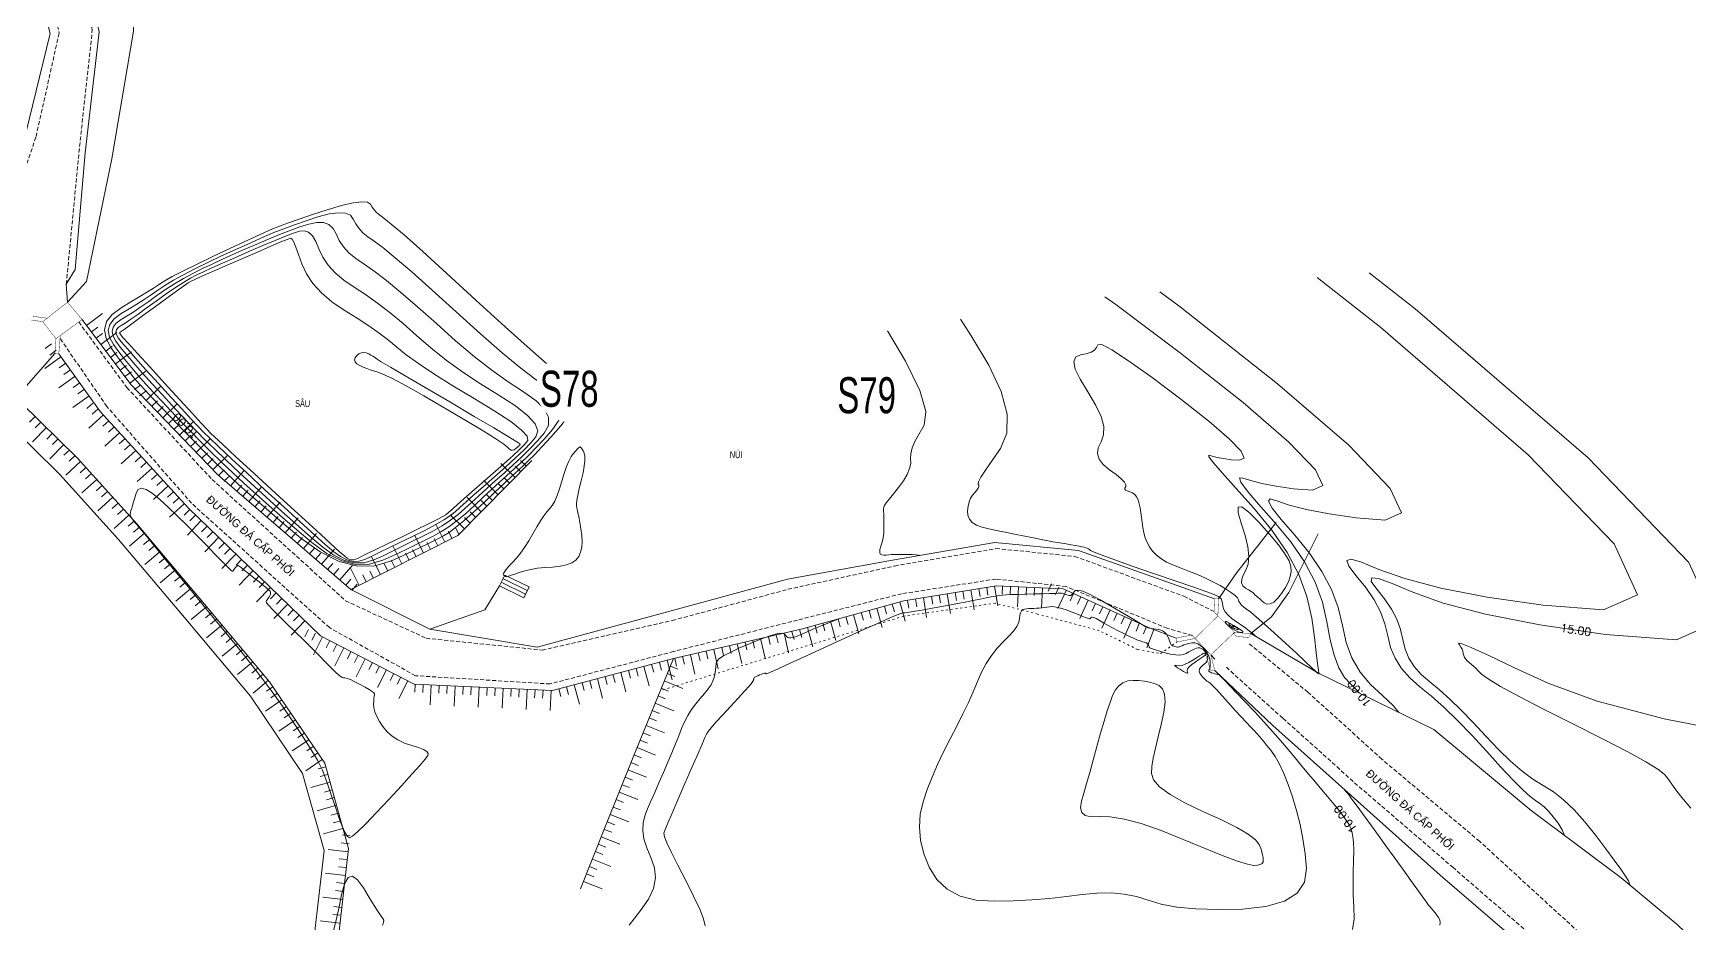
# Model space of a CAD drawing. Header units: inches. Extents: x 496359 to 501064, y 2374078 to 2377203.
# Drawn here: x 500226.2 to 500433.3, y 2376714.7 to 2376825.9 of the extents above; entities that cross this region are included whole.
import ezdxf
from ezdxf.enums import TextEntityAlignment as Align

# ---------------------------------------------------------------- set-up
doc = ezdxf.new("R2010")
doc.units = ezdxf.units.IN
doc.header["$MEASUREMENT"] = 0
doc.linetypes.add('ACAD_ISO03W100', pattern=[30, 12, -18])
doc.linetypes.add('DASHED', pattern=[0.75, 0.5, -0.25])
for name, color, linetype in [('chu', 6, 'Continuous'), ('MANH', 147, 'Continuous'), ('NOI', 2, 'Continuous'), ('tl', 8, 'Continuous')]:
    doc.layers.add(name, color=color, linetype=linetype)
for name, color, linetype, lineweight in [('EG Text2', 7, 'Continuous', 18), ('ISO', 252, 'Continuous', 20), ('LC Net manh', 239, 'Continuous', 5), ('manh1', 67, 'Continuous', 13)]:
    doc.layers.add(name, color=color, linetype=linetype, lineweight=lineweight)
doc.styles.add('EG Hai', font='')
doc.styles.get("Standard").update_dxf_attribs({"font": 'vnsimli.shx', "height": 2})
doc.styles.add('style1', font='')
doc.styles.get('EG Hai').set_extended_font_data('.VnArial NarrowH')
doc.styles.get('style1').set_extended_font_data('.VnAvantH')

# ---------------------------------------------------------------- blocks, each defined once
blk = doc.blocks.new('t2')
at = {"layer": 'tl', "color": 250, "lineweight": 0}
for p, q in [((-2, 0), (-2, -1)), ((-1, 0), (-1, -1)), ((0, 0), (0, -2.5))]:
    blk.add_line(p, q, dxfattribs=at)
blk = doc.blocks.new('t1')
at = {"layer": 'tl', "color": 250, "lineweight": 0}
for p, q in [((0, 0), (0, 2.5)), ((-2, 0), (-2, 1)), ((-1, 0), (-1, 1))]:
    blk.add_line(p, q, dxfattribs=at)
blk = doc.blocks.new('Nền HT mới')
at = {"layer": 'MANH', "color": 31, "linetype": 'DASHED', "lineweight": 0, "elevation": -28.38}
for points in [[(299, 642.9), (303.47, 626.63), (309.25, 604.17), (314.24, 594.73), (327.43, 586.65), (338.65, 576.94), (346.6, 561.47), (350.23, 545.17), (347.33, 532.19), (344.67, 524.45), (343.86, 522.78), (341.92, 516.66), (343.64, 512.3)], [(351.13, 513.82), (351.13, 513.82), (352.71, 530.28), (354.38, 545.57), (350.55, 563.61), (342.14, 579.57), (330.27, 590.22), (318.5, 597.36), (313.23, 606.26), (307.38, 628.61), (303.97, 643.19)], [(352.68, 509.09), (358.7, 500.9), (369.35, 489.41), (386.02, 474.28), (396.11, 469.58), (410.62, 468.11), (426.87, 471.8), (441.33, 475.7), (454.66, 478.61), (467.31, 480.79), (477.19, 479.81), (490.81, 474.83), (494.58, 472.91)], [(491.88, 469.94), (488.74, 470.83), (476.1, 476.05), (467.31, 476.98), (455.53, 475.14), (442.52, 471.86), (427.04, 467.93), (411.59, 463.88), (394.76, 464.91), (384.01, 470.91), (366.79, 486.44), (356.2, 498.53), (350.35, 507.03)], [(636.12, 375.34), (633.18, 372.53), (628.68, 372.63), (622.56, 372.83), (609.13, 379.05), (593.55, 387.42), (584.4, 394.51), (572.76, 404.4), (559.56, 416.32), (547.69, 426.57), (540.15, 432.89), (527.77, 444.23), (515.56, 454.48), (506.32, 462.85), (498.89, 468.98)], [(496.12, 465.96), (503.21, 459.55), (512.72, 451.04), (524.41, 440.99), (537.44, 429.7), (544.63, 423.4), (557.38, 412.82), (569.81, 401.22), (581.52, 390.7), (591.44, 383.57), (606.44, 375.31), (621.26, 369.58), (633.45, 364.07)]]:
    blk.add_lwpolyline(points, dxfattribs=at)
at = {"layer": 'MANH', "lineweight": 0, "elevation": -28.38}
for points in [[(351.13, 513.82), (352.23, 515.64), (353.49, 530.2), (355.22, 545.32), (351.03, 563.87), (342.59, 580.1), (330.57, 590.83), (319.16, 598.22), (314.41, 605.88), (313.49, 605.83)], [(351.28, 511.55), (353.65, 514.13), (356.8, 529.48), (359.54, 545.41), (359.34, 565.33), (347.51, 583.8), (340.69, 590.73), (333.16, 593.16), (321.77, 599.01), (316.73, 605.57), (314.41, 605.88)], [(342.97, 511.32), (340.35, 516.99), (341.29, 521.32), (346.03, 532.52), (349.11, 545.12), (345.07, 561.02), (337.19, 575.8), (327.11, 584.52), (313.16, 593.72)], [(351.28, 511.55), (351.13, 513.82)], [(349.7, 505.14), (346.12, 501.09), (339.68, 506.09), (343.33, 511.9)], [(409.33, 491.79), (400.05, 482.41), (386.7, 475.66), (370.01, 490.04), (359.19, 501.28), (353.11, 509.4)], [(350.19, 505.1), (355.38, 497.92), (366.41, 485.82), (382.92, 469.88), (394.61, 463.87), (411.9, 463.05), (427, 467.04), (442.96, 470.71), (455.8, 474.26), (467.41, 476.14), (475.74, 475.74), (486.41, 470.95), (489.86, 469.61)], [(495.15, 474.5), (497.43, 477.78), (502.36, 484.04)], [(499.18, 470.18), (501.77, 472.25), (503.92, 475.32), (507.59, 482.62)], [(494.65, 474.52), (491.28, 475.7), (477.65, 480.54), (467.17, 481.55), (454.41, 479.34), (441.28, 476.96), (426.73, 473.01), (409.99, 468.49), (396.56, 470.74), (386.7, 475.66)], [(405.26, 476.13), (405.92, 477.48)], [(405.48, 476.58), (408.53, 475.09)], [(405.7, 477.03), (408.75, 475.54)], [(405.92, 477.48), (408.97, 475.99)], [(405.26, 476.13), (403.42, 473.15), (396.56, 470.74)], [(405.26, 476.13), (408.31, 474.64)], [(408.31, 474.64), (408.97, 475.99)], [(497.13, 470.31), (497.01, 470.2)], [(587.58, 396.68), (576.56, 408.25), (565.98, 420.87), (552.45, 433.82), (545.47, 439.65), (534.2, 448.08), (522.05, 458.21), (507.62, 465.22), (499.18, 470.18)], [(427, 467.04), (421.96, 454.72), (418.49, 446.04), (415.4, 438.29)], [(494.18, 467.52), (494.68, 466.98)], [(494.67, 465.55), (501.94, 458.69), (511.73, 449.93), (522.84, 440), (535.93, 428.75), (543.69, 422.09), (549.92, 410.25), (569.09, 390.84), (570.31, 390.17)]]:
    blk.add_lwpolyline(points, dxfattribs=at)
blk.add_lwpolyline([(348.18, 509.13, 0.05, 0.05, 0), (346.73, 509.33, 0, 0, 0), (343.33, 511.9, 0, 0, 0), (343.64, 512.3, 0, 0, 0), (346.93, 509.81, 0.05, 0.05, 0), (348.72, 509.56, 0.05, 0.05, 0)], format="xyseb", dxfattribs=at)
at = {"layer": 'MANH', "lineweight": 0, "const_width": 0.05, "elevation": -28.38}
for points in [[(349.84, 507), (348.18, 509.13), (351.28, 511.55), (353.11, 509.4), (349.84, 507)], [(350.37, 507.39), (350.19, 505.1)], [(349.84, 507), (349.7, 505.14)], [(349.7, 505.14), (350.19, 505.1)]]:
    blk.add_lwpolyline(points, dxfattribs=at)
at = {"layer": 'MANH', "color": 2, "lineweight": 0, "elevation": -28.38}
for points in [[(345.46, 499.05), (352.47, 492.14), (359.93, 483.88), (368.39, 473.85), (376.54, 464.16), (383.43, 453.97), (386.4, 443.31), (385.05, 431.55), (381.8, 423.6), (376.34, 412.05), (369.59, 401.82), (364.29, 391), (357.98, 380.05), (350.42, 360.45), (353.49, 350.12), (355.72, 335.64), (349.27, 324.51), (345.89, 313.5)], [(343.43, 496.84), (350.3, 490.06), (357.67, 481.91), (366.09, 471.92), (374.14, 462.35), (380.67, 452.69), (383.35, 443.07), (382.12, 432.3), (379.05, 424.81), (373.72, 413.52), (366.98, 403.31), (361.64, 392.41), (355.27, 381.34), (347.25, 360.57), (350.56, 349.46), (352.59, 336.23), (346.5, 325.72)]]:
    blk.add_lwpolyline(points, dxfattribs=at)
at = {"layer": 'MANH', "color": 4, "lineweight": 0, "const_width": 0.05, "elevation": -28.38}
for points in [[(494.58, 472.91), (494.65, 474.52)], [(494.65, 474.52), (495.15, 474.5)], [(495.06, 472.38), (495.15, 474.5)], [(494.18, 467.52), (497.13, 470.31), (495.06, 472.38), (492.21, 469.56), (494.18, 467.52)], [(495.06, 472.38), (494.58, 472.91)], [(497.35, 469.81), (497.01, 470.2)], [(497.35, 469.81), (498.92, 469.69), (499.18, 470.18), (497.13, 470.31)], [(491.83, 470), (489.86, 469.61)], [(489.96, 469.12), (489.86, 469.61)], [(492.21, 469.56), (489.96, 469.12)], [(492.21, 469.56), (491.83, 470)], [(493.49, 467.64), (493.79, 467.93)], [(493.49, 467.64), (494.17, 465.55)], [(494.18, 467.52), (494.67, 465.55)], [(494.17, 465.55), (494.62, 465.56)]]:
    blk.add_lwpolyline(points, dxfattribs=at)
at = {"layer": 'MANH', "linetype": 'ACAD_ISO03W100', "lineweight": 0, "ltscale": 0.02, "elevation": -28.38}
for points in [[(485.04, 468.17), (480.23, 470.54), (472.52, 472.61), (467.25, 473.96), (455.77, 472.34), (425.36, 463.03)], [(485.04, 468.17), (487.89, 467.67), (489.96, 469.12)]]:
    blk.add_lwpolyline(points, dxfattribs=at)
at = {"layer": 'manh1', "lineweight": 0, "elevation": -28.38}
for points in [[(391.75, 521.32), (393.35, 519.96), (395.67, 517.9), (398.69, 515.16), (402.33, 511.83), (405.98, 508.48), (409.09, 505.69), (411.53, 503.56), (413.31, 502.08), (414.43, 501.21), (414.99, 500.57), (415.11, 499.77), (414.79, 498.76), (414.04, 497.53), (412.92, 496.12), (411.68, 494.71), (410.57, 493.49), (409.63, 492.5), (408.87, 491.73), (408.26, 491.15), (407.65, 490.59), (406.86, 489.87), (405.88, 488.95), (404.7, 487.84), (403.35, 486.56), (402, 485.31), (400.8, 484.24), (399.79, 483.41), (398.97, 482.79), (398.29, 482.38), (397.56, 482.01), (396.56, 481.52), (395.27, 480.89), (393.67, 480.12), (391.79, 479.27), (389.71, 478.65), (387.52, 478.6), (385.24, 479.17), (382.87, 480.36), (380.44, 482.1), (378.14, 484.02), (376.13, 485.75), (374.44, 487.22), (373.08, 488.42), (372.01, 489.39), (371.02, 490.32), (369.92, 491.38), (368.67, 492.62), (367.27, 494.03), (365.75, 495.59), (364.26, 497.12), (362.96, 498.48), (361.87, 499.62), (360.98, 500.56), (360.29, 501.31), (359.67, 502.01), (359.01, 502.81), (358.29, 503.72), (357.51, 504.75), (356.71, 505.89), (356.1, 507.04), (355.91, 508.12), (356.16, 509.13), (356.87, 510.04), (357.97, 510.87), (359.21, 511.61), (360.32, 512.27), (361.26, 512.84), (362.02, 513.32), (362.64, 513.74), (363.36, 514.18), (364.38, 514.75), (365.76, 515.47), (367.48, 516.32), (369.51, 517.29), (371.56, 518.26), (373.34, 519.09), (374.82, 519.78), (375.99, 520.31), (376.89, 520.71), (377.77, 521.07), (378.88, 521.48), (380.25, 521.95), (381.88, 522.5), (383.73, 523.1), (385.53, 523.62), (386.99, 523.97), (388.08, 524.11), (388.79, 524.04), (389.15, 523.79), (389.35, 523.44), (389.59, 523.09), (389.9, 522.75), (390.3, 522.42), (390.82, 522.04)], [(389.61, 515.44), (391.14, 514.28), (392.95, 512.79), (395.04, 510.98), (397.38, 508.88), (399.79, 506.74), (402.11, 504.79), (404.31, 503.08), (406.37, 501.61), (408.28, 500.37), (409.84, 499.26), (410.9, 498.2), (411.41, 497.18), (411.39, 496.18), (410.86, 495.2), (410.03, 494.23), (409.08, 493.25), (408.07, 492.25), (406.99, 491.24), (405.86, 490.22), (404.73, 489.23), (403.67, 488.28), (402.69, 487.39), (401.79, 486.56), (400.95, 485.78), (400.09, 485.05), (399.15, 484.33), (398.1, 483.64), (396.94, 482.97), (395.69, 482.33), (394.41, 481.7), (393.14, 481.08), (391.91, 480.48), (390.72, 479.9), (389.55, 479.37), (388.37, 479.02), (387.15, 478.99), (385.88, 479.31), (384.56, 479.97), (383.18, 480.97), (381.71, 482.21), (380.13, 483.6), (378.42, 485.12), (376.59, 486.77), (374.66, 488.53), (372.79, 490.26), (371.12, 491.82), (369.68, 493.2), (368.46, 494.38), (367.44, 495.4), (366.49, 496.39), (365.47, 497.47), (364.35, 498.66), (363.14, 499.97), (361.86, 501.37), (360.61, 502.75), (359.52, 503.99), (358.6, 505.06), (357.86, 505.96), (357.31, 506.7), (356.97, 507.33), (356.86, 507.91), (356.99, 508.44), (357.37, 508.93), (357.97, 509.38), (358.72, 509.85), (359.56, 510.37), (360.46, 510.97), (361.43, 511.64), (362.45, 512.38), (363.53, 513.13), (364.64, 513.84), (365.77, 514.52), (366.93, 515.15), (368.13, 515.75), (369.37, 516.33), (370.67, 516.93), (372.03, 517.55), (373.46, 518.18), (374.93, 518.82), (376.4, 519.44), (377.79, 520.01), (379.09, 520.52), (380.31, 520.96), (381.43, 521.32), (382.43, 521.53), (383.27, 521.52), (383.95, 521.27), (384.47, 520.78), (384.86, 520.08), (385.24, 519.27), (385.77, 518.49), (386.45, 517.73), (387.31, 517.01), (388.35, 516.3)], [(380.89, 520.48), (381.42, 520.29), (381.89, 519.85), (382.32, 519.15), (382.71, 518.22), (383.19, 517.19), (383.85, 516.18), (384.73, 515.22), (385.82, 514.31), (387.11, 513.43), (388.54, 512.51), (390.04, 511.45), (391.6, 510.24), (393.22, 508.89), (394.9, 507.41), (396.69, 505.87), (398.62, 504.34), (400.69, 502.84), (402.9, 501.37), (405.2, 499.94), (407.26, 498.61), (408.79, 497.42), (409.72, 496.38), (410.06, 495.5), (409.83, 494.74), (409.2, 493.99), (408.34, 493.13), (407.29, 492.13), (406.05, 491), (404.66, 489.76), (403.27, 488.54), (402.08, 487.49), (401.1, 486.61), (400.33, 485.92), (399.75, 485.39), (399.14, 484.91), (398.32, 484.38), (397.25, 483.76), (395.93, 483.06), (394.4, 482.3), (392.83, 481.54), (391.44, 480.86), (390.24, 480.28), (389.24, 479.8), (388.43, 479.42), (387.7, 479.2), (386.97, 479.18), (386.2, 479.37), (385.4, 479.78), (384.55, 480.4), (383.5, 481.3), (382.13, 482.52), (380.41, 484.07), (378.34, 485.95), (375.99, 488.1), (373.68, 490.23), (371.72, 492.04), (370.18, 493.48), (369.05, 494.56), (368.28, 495.31), (367.6, 496.02), (366.72, 496.96), (365.6, 498.18), (364.22, 499.67), (362.64, 501.41), (361.08, 503.12), (359.77, 504.58), (358.76, 505.72), (358.04, 506.56), (357.61, 507.11), (357.4, 507.48), (357.33, 507.81), (357.41, 508.1), (357.62, 508.38), (357.97, 508.64), (358.48, 508.96), (359.18, 509.43), (360.06, 510.04), (361.13, 510.81), (362.36, 511.7), (363.62, 512.6), (364.76, 513.38), (365.78, 514.04), (366.66, 514.57), (367.44, 514.98), (368.28, 515.37), (369.33, 515.85), (370.64, 516.43), (372.19, 517.11), (373.95, 517.88), (375.71, 518.63), (377.24, 519.28), (378.51, 519.8), (379.53, 520.19), (380.29, 520.43)], [(387.47, 509.57), (388.93, 508.61), (390.24, 507.69), (391.39, 506.8), (392.43, 505.94), (393.59, 504.99), (395.13, 503.89), (397.08, 502.6), (399.44, 501.13), (402.12, 499.52), (404.69, 497.96), (406.69, 496.64), (408.04, 495.59), (408.73, 494.82), (408.8, 494.28), (408.37, 493.75), (407.6, 493.01), (406.51, 492.01), (405.11, 490.76), (403.45, 489.3), (401.82, 487.86), (400.49, 486.69), (399.51, 485.83), (398.88, 485.28), (398.55, 485), (398.19, 484.78), (397.5, 484.42), (396.41, 483.88), (394.92, 483.15), (393.1, 482.27), (391.26, 481.38), (389.73, 480.64), (388.56, 480.07), (387.76, 479.69), (387.31, 479.47), (387.03, 479.39), (386.78, 479.38), (386.53, 479.44), (386.25, 479.58), (385.92, 479.84), (385.29, 480.39), (384.13, 481.44), (382.39, 483.03), (380.1, 485.13), (377.32, 487.67), (374.57, 490.2), (372.33, 492.26), (370.68, 493.77), (369.64, 494.74), (369.13, 495.22), (368.72, 495.66), (367.98, 496.46), (366.84, 497.7), (365.31, 499.38), (363.42, 501.44), (361.55, 503.49), (360.02, 505.17), (358.91, 506.39), (358.21, 507.16), (357.91, 507.51), (357.83, 507.63), (357.81, 507.7), (357.82, 507.76), (357.87, 507.82), (357.97, 507.89), (358.24, 508.08), (358.8, 508.48), (359.66, 509.11), (360.83, 509.97), (362.27, 511.02), (363.7, 512.07), (364.89, 512.93), (365.78, 513.57), (366.38, 513.98), (366.75, 514.2), (367.18, 514.41), (368, 514.77), (369.25, 515.31), (370.93, 516.04), (372.97, 516.94), (375.02, 517.82), (376.7, 518.55), (377.94, 519.08), (378.74, 519.41), (379.14, 519.54), (379.34, 519.44), (379.56, 519.07), (379.83, 518.43), (380.16, 517.52), (380.56, 516.36), (381.13, 515.11), (381.94, 513.88), (383.01, 512.71), (384.33, 511.61), (385.87, 510.56)], [(390.5, 504.12), (391.64, 503.44), (393.47, 502.36), (395.97, 500.89), (399.05, 499.1), (402.11, 497.3), (404.58, 495.85), (406.35, 494.8), (407.42, 494.14), (407.82, 493.86), (407.84, 493.77), (407.77, 493.68), (407.65, 493.57), (407.49, 493.43), (407.3, 493.27), (407.09, 493.13), (406.9, 493.07), (406.71, 493.09), (406.53, 493.2), (406.32, 493.41), (405.82, 493.81), (404.8, 494.51), (403.21, 495.5), (401.07, 496.79), (398.45, 498.33), (395.8, 499.86), (393.59, 501.1), (391.88, 502.01), (390.69, 502.59), (389.98, 502.87), (389.52, 502.99), (389.1, 503.11), (388.68, 503.26), (388.25, 503.44), (387.82, 503.65), (387.46, 503.88), (387.24, 504.12), (387.16, 504.37), (387.23, 504.63), (387.43, 504.89), (387.71, 505.11), (388.01, 505.25), (388.31, 505.29), (388.62, 505.25), (388.93, 505.12), (389.21, 504.96), (389.45, 504.81), (389.65, 504.68), (389.81, 504.57), (390, 504.44)], [(479.89, 505.9), (479.64, 505.57), (479.21, 505.31), (478.61, 505.12), (477.88, 504.98), (477.28, 504.7), (477.04, 504.12), (477.23, 503.2), (477.83, 501.94), (478.79, 500.38), (479.78, 498.76), (480.47, 497.3), (480.8, 496.03), (480.78, 494.98), (480.46, 494.12), (480.1, 493.37), (480.01, 492.65), (480.22, 491.96), (480.74, 491.28), (481.53, 490.62), (482.36, 490.02), (482.99, 489.51), (483.4, 489.09), (483.57, 488.76), (483.54, 488.53), (483.44, 488.35), (483.43, 488.2), (483.53, 488.08), (483.74, 487.98), (484.04, 487.88), (484.38, 487.76), (484.68, 487.55), (484.91, 487.25), (485.1, 486.86), (485.23, 486.39), (485.33, 485.86), (485.42, 485.29), (485.51, 484.69), (485.59, 484.06), (485.68, 483.41), (485.8, 482.76), (485.97, 482.14), (486.21, 481.55), (486.51, 481), (486.87, 480.48), (487.34, 480), (487.93, 479.54), (488.65, 479.11), (489.51, 478.71), (490.49, 478.33), (491.52, 477.94), (492.52, 477.54), (493.5, 477.1), (494.45, 476.64), (495.35, 476.16), (496.14, 475.69), (496.77, 475.28), (497.22, 474.93), (497.5, 474.63), (497.63, 474.39), (497.7, 474.18), (497.83, 473.96), (498.02, 473.73), (498.29, 473.49), (498.64, 473.23), (499.16, 472.83), (499.9, 472.21), (500.87, 471.36), (502.09, 470.26), (503.5, 468.97), (504.87, 467.71), (505.97, 466.69), (506.76, 465.95), (507.24, 465.5), (507.43, 465.33), (507.47, 465.29), (507.48, 465.28), (507.5, 465.27), (507.51, 465.25), (507.54, 465.24), (507.56, 465.22), (507.59, 465.2), (507.61, 465.19), (507.63, 465.17), (507.64, 465.16), (507.66, 465.15), (507.67, 465.14), (507.69, 465.14), (507.7, 465.14), (507.71, 465.14), (507.72, 465.15), (507.72, 465.16), (507.72, 465.17), (507.71, 465.19), (507.69, 465.26), (507.63, 465.6), (507.53, 466.43), (507.36, 467.8), (507.12, 469.71), (506.79, 472.11), (506.2, 474.79), (505.18, 477.54), (503.72, 480.31), (501.81, 483.09), (499.54, 485.83), (497.33, 488.28), (495.63, 490.19), (494.5, 491.51), (493.95, 492.25), (493.95, 492.44), (494.35, 492.33), (494.96, 492.18), (495.76, 492.03), (496.73, 491.89), (497.78, 491.81), (498.36, 492.07), (497.96, 492.94), (496.47, 494.48), (493.92, 496.68), (490.44, 499.43), (486.83, 502.14), (483.91, 504.24), (481.82, 505.61), (480.55, 506.27), (480.06, 506.25)], [(415.71, 493), (415.59, 493.21), (415.49, 493.37), (415.41, 493.46), (415.35, 493.49), (415.27, 493.46), (415.15, 493.36), (414.98, 493.2), (414.77, 492.97), (414.51, 492.67), (414.23, 492.27), (413.94, 491.72), (413.65, 491.02), (413.36, 490.17), (413.07, 489.21), (412.78, 488.24), (412.48, 487.4), (412.17, 486.71), (411.86, 486.17), (411.54, 485.76), (411.2, 485.36), (410.82, 484.86), (410.4, 484.24), (409.94, 483.49), (409.44, 482.63), (408.92, 481.75), (408.4, 480.94), (407.89, 480.22), (407.38, 479.58), (406.89, 479.03), (406.45, 478.57), (406.12, 478.19), (405.89, 477.9), (405.77, 477.69), (405.75, 477.56), (405.79, 477.48), (405.84, 477.42), (405.89, 477.37), (405.95, 477.33), (406.02, 477.3), (406.15, 477.3), (406.38, 477.35), (406.73, 477.45), (407.18, 477.61), (407.75, 477.81), (408.42, 478.01), (409.18, 478.19), (410.01, 478.32), (410.93, 478.42), (411.91, 478.48), (412.85, 478.57), (413.66, 478.74), (414.31, 479.01), (414.82, 479.36), (415.17, 479.8), (415.41, 480.33), (415.55, 480.95), (415.6, 481.65), (415.57, 482.42), (415.45, 483.26), (415.31, 484.07), (415.17, 484.76), (415.06, 485.31), (414.97, 485.73), (414.9, 486.03), (414.89, 486.35), (414.94, 486.82), (415.05, 487.46), (415.24, 488.28), (415.48, 489.25), (415.72, 490.23), (415.87, 491.08), (415.95, 491.77), (415.93, 492.32), (415.84, 492.71)], [(385.61, 464.68), (385.31, 464.88), (384.86, 465.27), (384.27, 465.84), (383.53, 466.59), (382.68, 467.46), (381.77, 468.38), (380.8, 469.35), (379.77, 470.36), (378.71, 471.39), (377.74, 472.34), (376.99, 473.1), (376.46, 473.67), (376.17, 474.03), (376.1, 474.2), (376.15, 474.29), (376.23, 474.38), (376.32, 474.49), (376.41, 474.63), (376.51, 474.8), (376.59, 474.97), (376.65, 475.11), (376.67, 475.24), (376.65, 475.35), (376.6, 475.45), (376.45, 475.59), (376.18, 475.83), (375.77, 476.17), (375.23, 476.62), (374.57, 477.15), (373.91, 477.68), (373.37, 478.1), (372.97, 478.41), (372.72, 478.59), (372.59, 478.66), (372.53, 478.66), (372.47, 478.62), (372.4, 478.55), (372.31, 478.46), (372.21, 478.33), (372.12, 478.21), (372.04, 478.1), (371.97, 478.02), (371.93, 477.96), (371.87, 477.95), (371.7, 478.08), (371.3, 478.47), (370.64, 479.13), (369.74, 480.06), (368.6, 481.24), (367.36, 482.52), (366.15, 483.74), (364.98, 484.89), (363.87, 485.96), (362.82, 486.93), (361.88, 487.7), (361.11, 488.17), (360.52, 488.32), (360.1, 488.16), (359.84, 487.71), (359.68, 487.14), (359.54, 486.62), (359.42, 486.18), (359.31, 485.82), (359.21, 485.54), (359.15, 485.3), (359.12, 485.09), (359.15, 484.88), (359.22, 484.69), (359.34, 484.51), (359.47, 484.34), (359.6, 484.19), (359.71, 484.06), (359.82, 483.94), (359.93, 483.8), (360.21, 483.47), (360.8, 482.76), (361.71, 481.66), (362.95, 480.15), (364.49, 478.27), (366.18, 476.22), (367.85, 474.18), (369.48, 472.19), (371.06, 470.26), (372.59, 468.39), (374.07, 466.54), (375.49, 464.71), (376.84, 462.9), (378.13, 461.1), (379.35, 459.33), (380.43, 457.7), (381.33, 456.32), (382.03, 455.2), (382.54, 454.35), (382.87, 453.71), (383.14, 453.1), (383.45, 452.3), (383.81, 451.27), (384.24, 450.03), (384.73, 448.6), (385.2, 447.21), (385.62, 446.1), (385.98, 445.3), (386.27, 444.81), (386.52, 444.66), (386.9, 444.85), (387.57, 445.44), (388.56, 446.41), (389.87, 447.77), (391.44, 449.46), (393.02, 451.17), (394.32, 452.6), (395.31, 453.71), (395.97, 454.47), (396.31, 454.93), (396.37, 455.21), (396.19, 455.46), (395.79, 455.71), (395.15, 455.96), (394.31, 456.21), (393.41, 456.5), (392.58, 456.88), (391.85, 457.35), (391.22, 457.91), (390.69, 458.55), (390.26, 459.21), (389.93, 459.82), (389.71, 460.38), (389.58, 460.89), (389.54, 461.35), (389.56, 461.74), (389.58, 462.06), (389.61, 462.32), (389.63, 462.5), (389.64, 462.63), (389.58, 462.76), (389.37, 462.93), (389, 463.17), (388.49, 463.48), (387.84, 463.83), (387.18, 464.16), (386.64, 464.42), (386.22, 464.58), (385.95, 464.64), (385.78, 464.64)], [(498.92, 485.35), (498.04, 485.99), (497.59, 485.97), (497.59, 485.27), (497.98, 483.96), (498.49, 482.42), (498.82, 481.02), (498.94, 479.83), (498.83, 478.86), (498.54, 478.09), (498.22, 477.48), (498.04, 476.95), (498.03, 476.51), (498.2, 476.14), (498.53, 475.85), (498.9, 475.62), (499.21, 475.43), (499.43, 475.29), (499.56, 475.18), (499.62, 475.11), (499.64, 475.07), (499.67, 475.02), (499.71, 474.98), (499.76, 474.93), (499.83, 474.88), (499.94, 474.8), (500.09, 474.67), (500.29, 474.49), (500.55, 474.27), (500.85, 474.01), (501.2, 473.84), (501.6, 473.87), (502.04, 474.1), (502.52, 474.55), (503.03, 475.19), (503.51, 475.92), (503.87, 476.62), (504.11, 477.29), (504.23, 477.92), (504.2, 478.53), (503.97, 479.24), (503.45, 480.14), (502.63, 481.27), (501.53, 482.6), (500.18, 484.09)], [(490.76, 467.55), (490.32, 467.48), (489.79, 467.5), (489.16, 467.6), (488.47, 467.78), (487.8, 467.97), (487.27, 468.14), (486.88, 468.27), (486.64, 468.35), (486.54, 468.4), (486.51, 468.43), (486.49, 468.48), (486.46, 468.55), (486.42, 468.64), (486.37, 468.74), (486.31, 468.85), (486.24, 468.94), (486.14, 469), (486.02, 469.05), (485.87, 469.09), (485.66, 469.14), (485.36, 469.25), (484.95, 469.41), (484.45, 469.63), (483.85, 469.9), (483.21, 470.21), (482.58, 470.53), (481.96, 470.86), (481.36, 471.19), (480.78, 471.53), (480.27, 471.82), (479.86, 472.04), (479.55, 472.18), (479.34, 472.23), (479.23, 472.21), (479.18, 472.15), (479.14, 472.09), (479.11, 472.05), (479.08, 472.02), (479.03, 472.01), (478.91, 472.05), (478.63, 472.14), (478.19, 472.31), (477.59, 472.55), (476.86, 472.85), (476.09, 473.13), (475.41, 473.35), (474.84, 473.49), (474.38, 473.54), (474.02, 473.52), (473.7, 473.46), (473.39, 473.41), (473.07, 473.37), (472.73, 473.34), (472.39, 473.33), (472.05, 473.32), (471.73, 473.3), (471.43, 473.29), (471.16, 473.27), (470.9, 473.24), (470.68, 473.16), (470.51, 473.01), (470.39, 472.78), (470.32, 472.46), (470.28, 472.07), (470.18, 471.6), (469.94, 471.07), (469.53, 470.48), (468.95, 469.83), (468.23, 469.12), (467.47, 468.33), (466.75, 467.44), (466.1, 466.45), (465.52, 465.37), (465, 464.19), (464.48, 462.91), (463.88, 461.56), (463.2, 460.13), (462.44, 458.62), (461.61, 457.03), (460.78, 455.42), (460.02, 453.82), (459.33, 452.25), (458.73, 450.69), (458.22, 449.15), (457.87, 447.6), (457.76, 446.01), (457.91, 444.37), (458.31, 442.68), (458.97, 440.98), (459.92, 439.44), (461.22, 438.23), (462.85, 437.38), (464.83, 436.89), (467.1, 436.74), (469.49, 436.79), (471.81, 436.92), (474.02, 437.1), (476.12, 437.32), (478.1, 437.57), (479.97, 437.76), (481.72, 437.79), (483.36, 437.64), (484.9, 437.33), (486.36, 436.86), (487.98, 436.38), (489.95, 436.01), (492.32, 435.78), (495.08, 435.69), (498.15, 435.76), (501.07, 436.08), (503.37, 436.74), (504.98, 437.76), (505.88, 439.13), (506.13, 440.83), (505.98, 442.68), (505.7, 444.53), (505.33, 446.33), (504.89, 448.08), (504.39, 449.78), (503.84, 451.34), (503.3, 452.71), (502.76, 453.87), (502.22, 454.83), (501.7, 455.59), (501.19, 456.21), (500.73, 456.77), (500.3, 457.26), (499.91, 457.7), (499.54, 458.09), (499.13, 458.52), (498.62, 459.07), (497.99, 459.76), (497.24, 460.58), (496.4, 461.51), (495.59, 462.41), (494.91, 463.14), (494.39, 463.67), (494.04, 464.01), (493.84, 464.16), (493.7, 464.24), (493.56, 464.35), (493.39, 464.51), (493.19, 464.71), (492.98, 464.96), (492.81, 465.23), (492.74, 465.48), (492.76, 465.72), (492.89, 465.94), (493.11, 466.14), (493.35, 466.33), (493.55, 466.52), (493.69, 466.72), (493.78, 466.91), (493.8, 467.1), (493.78, 467.3), (493.73, 467.49), (493.64, 467.68), (493.51, 467.87), (493.35, 468.05), (493.17, 468.21), (492.98, 468.31), (492.79, 468.37), (492.59, 468.38), (492.38, 468.34), (492.17, 468.26), (491.93, 468.16), (491.68, 468.03), (491.41, 467.87), (491.11, 467.69)], [(496.71, 471.34), (496.5, 471.44), (496.41, 471.45), (496.43, 471.38), (496.56, 471.24), (496.75, 471.07), (496.94, 470.92), (497.14, 470.81), (497.33, 470.73), (497.5, 470.68), (497.62, 470.68), (497.63, 470.73), (497.53, 470.83), (497.32, 470.98), (497.02, 471.17)], [(496.92, 471.18), (496.88, 471.2), (496.86, 471.2), (496.86, 471.19), (496.89, 471.16), (496.93, 471.13), (496.97, 471.1), (497, 471.07), (497.04, 471.06), (497.08, 471.05), (497.1, 471.05), (497.11, 471.06), (497.09, 471.08), (497.04, 471.11), (496.98, 471.15)], [(493.49, 467.67), (493.51, 467.65), (493.52, 467.62), (493.53, 467.59), (493.52, 467.56), (493.46, 467.49), (493.3, 467.37), (493.04, 467.18), (492.67, 466.93), (492.22, 466.62), (491.79, 466.3), (491.47, 466.01), (491.28, 465.75), (491.21, 465.53), (491.26, 465.35), (491.31, 465.24), (491.25, 465.21), (491.08, 465.28), (490.78, 465.43), (490.38, 465.67), (490, 465.91), (489.75, 466.09), (489.66, 466.19), (489.71, 466.22), (489.92, 466.19), (490.22, 466.16), (490.58, 466.2), (490.99, 466.34), (491.45, 466.55), (491.94, 466.84), (492.4, 467.14), (492.77, 467.39), (493.05, 467.57), (493.23, 467.68), (493.32, 467.73), (493.36, 467.74), (493.39, 467.74), (493.42, 467.74), (493.44, 467.72), (493.47, 467.7)], [(482.25, 463.13), (482.67, 463.66), (483.18, 464.03), (483.79, 464.25), (484.47, 464.33), (485.18, 464.32), (485.87, 464.24), (486.52, 464.12), (487.14, 463.94), (487.71, 463.7), (488.15, 463.29), (488.41, 462.6), (488.46, 461.62), (488.31, 460.35), (487.98, 458.83), (487.59, 457.26), (487.25, 455.85), (486.99, 454.62), (486.82, 453.58), (486.76, 452.71), (487.02, 451.89), (487.78, 451.02), (489.08, 450.07), (490.92, 449.05), (493.2, 447.96), (495.51, 446.89), (497.41, 445.94), (498.83, 445.11), (499.75, 444.42), (500.22, 443.84), (500.42, 443.36), (500.55, 442.93), (500.64, 442.54), (500.71, 442.2), (500.74, 441.91), (500.71, 441.67), (500.58, 441.47), (500.35, 441.33), (500.02, 441.24), (499.55, 441.22), (498.77, 441.36), (497.5, 441.75), (495.73, 442.4), (493.46, 443.32), (490.74, 444.45), (487.96, 445.57), (485.47, 446.43), (483.36, 447), (481.61, 447.28), (480.25, 447.31), (479.21, 447.29), (478.48, 447.45), (478.04, 447.83), (477.9, 448.42), (478.02, 449.23), (478.31, 450.24), (478.66, 451.43), (479.06, 452.81), (479.49, 454.36), (479.95, 456.05), (480.41, 457.73), (480.84, 459.22), (481.23, 460.51), (481.58, 461.58), (481.9, 462.45)]]:
    blk.add_lwpolyline(points, close=True, dxfattribs=at)
at = {"layer": 'manh1', "color": 1, "lineweight": 0, "elevation": -28.38}
for points in [[(383.98, 522.58), (385.13, 522.74), (386.01, 522.69), (386.63, 522.41), (387, 521.93), (387.3, 521.36), (387.68, 520.79), (388.18, 520.24), (388.81, 519.72), (389.59, 519.17), (390.68, 518.38), (392.25, 517.12), (394.31, 515.35), (396.87, 513.07), (399.85, 510.35), (402.89, 507.61), (405.6, 505.24), (407.92, 503.32), (409.84, 501.85), (411.35, 500.79), (412.42, 499.91), (413, 498.99), (413.1, 497.97), (412.72, 496.86), (411.89, 495.66), (410.85, 494.47), (409.82, 493.37), (408.85, 492.38), (407.93, 491.49), (407.06, 490.69), (406.19, 489.91), (405.27, 489.07), (404.29, 488.17), (403.24, 487.2), (402.15, 486.17), (401.05, 485.18), (399.98, 484.29), (398.95, 483.52), (397.96, 482.88), (396.99, 482.35), (395.98, 481.85), (394.85, 481.3), (393.59, 480.69), (392.19, 480.01), (390.67, 479.32), (389.04, 478.84), (387.33, 478.8), (385.56, 479.24), (383.71, 480.17), (381.81, 481.53), (379.93, 483.11), (378.13, 484.67), (376.43, 486.17), (374.84, 487.6), (373.33, 488.96), (371.91, 490.29), (370.52, 491.6), (369.17, 492.91), (367.87, 494.21), (366.6, 495.49), (365.38, 496.76), (364.22, 497.97), (363.11, 499.14), (362.06, 500.26), (361.07, 501.34), (360.14, 502.38), (359.27, 503.4), (358.45, 504.39), (357.69, 505.35), (357.01, 506.29), (356.53, 507.19), (356.38, 508.02), (356.58, 508.79), (357.12, 509.49), (357.97, 510.13), (358.97, 510.73), (359.94, 511.32), (360.86, 511.9), (361.72, 512.48), (362.55, 513.06), (363.44, 513.65), (364.51, 514.3), (365.76, 514.99), (367.21, 515.73), (368.82, 516.52), (370.46, 517.29), (372.01, 518.01), (373.43, 518.66), (374.72, 519.24), (375.91, 519.77), (377.08, 520.26), (378.33, 520.74), (379.67, 521.24), (381.09, 521.73), (382.58, 522.21)], [(496.5, 471.49), (496.13, 471.67), (495.96, 471.69), (496, 471.57), (496.23, 471.31), (496.57, 471), (496.92, 470.74), (497.27, 470.54), (497.61, 470.4), (497.93, 470.32), (498.14, 470.32), (498.16, 470.41), (497.98, 470.58), (497.6, 470.85), (497.05, 471.19)]]:
    blk.add_lwpolyline(points, close=True, dxfattribs=at)
at = {"layer": 'manh1', "lineweight": 0, "elevation": -28.38}
for points in [[(538.37, 444.96), (538.1, 445.66), (537.59, 446.49), (536.98, 447.29), (536.39, 447.97), (535.83, 448.53), (535.29, 448.96), (534.76, 449.32), (534.1, 449.81), (533.17, 450.65), (531.95, 451.87), (530.44, 453.49), (528.67, 455.44), (526.81, 457.47), (525.02, 459.32), (523.34, 460.95), (521.77, 462.34), (520.31, 463.53), (519.04, 464.64), (518, 465.82), (517.2, 467.08), (516.65, 468.44), (516.3, 469.88), (515.94, 471.37), (515.38, 472.88), (514.58, 474.4), (513.54, 475.92), (512.34, 477.4), (511.41, 478.61), (511.18, 479.31), (511.71, 479.47), (513.03, 479.08), (515.19, 478.18), (518.41, 477.03), (522.91, 475.86), (528.72, 474.73), (535.73, 473.71), (543.27, 473.13), (547.51, 475.02), (544.58, 481.37), (533.86, 492.51), (515.41, 508.38), (507.47, 514.64)], [(517.67, 460.33), (516.99, 461.2), (515.63, 462.42), (514.12, 463.8), (512.83, 465.37), (511.82, 467.13), (511.1, 469.07), (510.62, 471.2), (510.1, 473.42), (509.26, 475.68), (508.06, 477.94), (506.51, 480.22), (504.66, 482.46), (502.97, 484.41), (501.85, 485.84), (501.38, 486.69), (501.58, 486.98), (502.45, 486.74), (503.97, 486.21), (506.14, 485.65), (508.95, 485.11), (512.33, 484.61), (515.97, 484.34), (518.02, 485.25), (516.61, 488.31), (511.43, 493.7), (502.52, 501.36), (490.35, 510.96), (487.81, 512.87)], [(453.78, 507.98), (456.03, 504.19), (457.8, 500.54), (458.54, 497.9), (458.35, 496.22), (457.73, 495.1), (457.2, 494.17), (456.84, 493.35), (456.67, 492.64), (456.66, 492.02), (456.67, 491.42), (456.53, 490.77), (456.22, 490.05), (455.75, 489.26), (455.14, 488.43), (454.51, 487.64), (454, 486.99), (453.62, 486.5), (453.39, 486.16), (453.3, 485.96), (453.28, 485.78), (453.28, 485.5), (453.29, 485.1), (453.31, 484.6), (453.33, 483.98), (453.33, 483.33), (453.29, 482.71), (453.21, 482.12), (453.09, 481.58), (452.94, 481.08), (452.82, 480.66), (452.79, 480.33), (452.86, 480.11), (453.04, 479.99), (453.3, 479.96), (453.62, 479.98), (453.93, 480), (454.24, 480.03), (454.55, 480.04), (454.85, 480.06), (455.16, 480.06), (455.52, 480.06), (455.92, 480.06), (456.37, 480.05), (456.85, 480.03), (457.31, 480), (457.68, 479.96), (457.82, 479.93)], [(447.82, 472.05), (446.73, 471.62), (445.39, 471.09), (444.37, 470.66), (443.63, 470.34), (443.08, 470.1), (442.63, 469.92), (442.25, 469.78), (441.94, 469.68), (441.7, 469.63), (441.5, 469.63), (441.33, 469.68), (441.18, 469.78), (441.05, 469.93), (440.91, 470.11), (440.63, 470.22), (440.07, 470.17), (439.2, 469.93), (438.03, 469.52), (436.6, 468.95), (435.18, 468.33), (434.03, 467.78), (433.19, 467.33), (432.66, 466.96), (432.44, 466.69), (432.37, 466.48), (432.34, 466.3), (432.32, 466.15), (432.31, 466.02), (432.3, 465.9), (432.29, 465.77), (432.27, 465.58), (432.22, 465.34), (432.17, 465.04), (432.09, 464.67), (431.95, 464.25), (431.71, 463.78), (431.36, 463.26), (430.91, 462.68), (430.37, 462.05), (429.8, 461.38), (429.28, 460.67), (428.81, 459.92), (428.4, 459.13), (428.04, 458.3), (427.68, 457.4), (427.27, 456.4), (426.81, 455.29), (426.3, 454.09), (425.75, 452.8), (425.19, 451.51), (424.67, 450.32), (424.2, 449.24), (423.79, 448.27), (423.43, 447.39), (423.21, 446.52), (423.17, 445.58), (423.33, 444.54), (423.69, 443.41), (424.2, 442.2), (424.63, 440.93), (424.75, 439.65), (424.5, 438.34), (423.89, 437.01), (422.9, 435.6), (421.47, 433.77)], [(522.8, 433.76), (522.84, 434.09), (522.79, 434.41), (522.65, 434.72), (522.44, 435.02), (522.2, 435.31), (521.97, 435.58), (521.77, 435.82), (521.58, 436.04), (521.4, 436.27), (521.14, 436.63), (520.69, 437.24), (520.04, 438.14), (519.19, 439.31), (518.17, 440.73), (517.09, 442.23), (516.07, 443.65), (515.12, 444.96), (514.26, 446.16), (513.48, 447.23), (512.8, 448.16), (512.24, 448.93), (511.78, 449.53), (511.45, 449.98), (511.22, 450.26), (511.06, 450.46), (510.94, 450.61), (510.9, 450.67)], [(554.16, 448.36), (553.05, 449.69), (552.44, 450.47), (552.1, 450.95), (551.81, 451.37), (551.52, 451.78), (551.22, 452.19), (550.84, 452.63), (550.07, 453.23), (548.56, 454.15), (546.28, 455.41), (543.22, 457), (539.5, 458.87), (535.78, 460.74), (532.7, 462.33), (530.39, 463.58), (528.85, 464.5), (528.03, 465.09), (527.62, 465.49), (527.29, 465.83), (526.99, 466.12), (526.71, 466.36), (526.45, 466.57), (526.23, 466.77), (526.04, 466.98), (525.9, 467.2), (525.8, 467.44), (525.74, 467.69), (525.68, 467.96), (525.58, 468.22), (525.44, 468.49), (525.27, 468.75), (525.15, 468.97), (525.49, 468.93), (526.72, 468.43), (528.92, 467.42), (532.12, 465.91), (536.43, 463.93), (542.46, 461.73), (550.86, 459.54), (561.7, 457.42)], [(384.39, 432.59), (384.82, 434.19), (385.2, 435.85), (385.53, 437.52), (385.89, 438.9), (386.34, 439.7), (386.89, 439.88), (387.54, 439.43), (388.28, 438.42), (389, 437.21), (389.62, 436.19), (390.11, 435.41), (390.47, 434.88), (390.7, 434.57), (390.81, 434.36), (390.79, 434.1), (390.65, 433.77)]]:
    blk.add_lwpolyline(points, dxfattribs=at)
at = {"layer": 'manh1', "color": 1, "lineweight": 0, "elevation": -28.38}
for points in [[(546.56, 438.75), (546.56, 438.79), (546.4, 439.29), (546.02, 439.88), (545.42, 440.73), (544.59, 441.87), (543.54, 443.3), (542.29, 444.97), (540.94, 446.67), (539.6, 448.16), (538.28, 449.41), (537, 450.41), (535.73, 451.2), (534.44, 451.99), (533.08, 452.98), (531.64, 454.22), (530.13, 455.69), (528.55, 457.37), (526.97, 459.08), (525.48, 460.62), (524.07, 461.98), (522.75, 463.14), (521.54, 464.13), (520.48, 465.06), (519.61, 466.05), (518.94, 467.1), (518.48, 468.24), (518.19, 469.44), (517.89, 470.69), (517.42, 471.95), (516.75, 473.22), (515.89, 474.49), (514.91, 475.71), (514.23, 476.67), (514.29, 477.13), (515.15, 477.06), (516.85, 476.44), (519.44, 475.33), (523.22, 473.97), (528.5, 472.6), (535.31, 471.28), (543.52, 470.07), (552.37, 469.4), (557.34, 471.61), (553.91, 479.05), (541.34, 492.12), (519.7, 510.72), (513.99, 515.23)], [(512.7, 462.75), (512.35, 463.19), (511.66, 463.84), (510.88, 464.7), (510.18, 465.9), (509.59, 467.47), (509.11, 469.39), (508.7, 471.65), (508.15, 474.11), (507.22, 476.61), (505.89, 479.13), (504.16, 481.65), (502.1, 484.14), (500.15, 486.35), (498.74, 488.01), (497.94, 489.1), (497.76, 489.61), (498.2, 489.59), (499.16, 489.27), (500.55, 488.92), (502.35, 488.57), (504.53, 488.25), (506.88, 488.07), (508.19, 488.66), (507.28, 490.63), (503.95, 494.09), (498.22, 499.02), (490.39, 505.19), (482.29, 511.29), (480.95, 512.25)], [(462.91, 509.45), (464.21, 507.34), (466.43, 503.69), (467.98, 500.41), (468.74, 497.57), (468.69, 495.21), (467.91, 493.3), (466.86, 491.78), (466.01, 490.59), (465.44, 489.71), (465.14, 489.14), (465.11, 488.85), (465.17, 488.69), (465.18, 488.53), (465.1, 488.33), (464.92, 488.09), (464.67, 487.81), (464.39, 487.47), (464.16, 487.07), (463.97, 486.61), (463.84, 486.09), (463.77, 485.51), (463.81, 484.94), (464, 484.45), (464.37, 484.04), (464.89, 483.72), (465.58, 483.48), (466.42, 483.27), (467.38, 483.06), (468.46, 482.83), (469.65, 482.58), (470.94, 482.32), (472.23, 482.07), (473.4, 481.85), (474.43, 481.65), (475.32, 481.49), (476.08, 481.36), (476.72, 481.25), (477.26, 481.16), (477.71, 481.08), (478.07, 481.01), (478.33, 480.96), (478.54, 480.9), (478.72, 480.84), (478.87, 480.77), (479, 480.68), (479.16, 480.56), (479.61, 480.34), (480.6, 479.95), (482.19, 479.37), (484.36, 478.61), (487.03, 477.68), (489.71, 476.76), (491.91, 476), (493.54, 475.43), (494.59, 475.04), (495.11, 474.82), (495.32, 474.68), (495.46, 474.5), (495.55, 474.27), (495.62, 473.98), (495.67, 473.65), (495.77, 473.28), (495.99, 472.89), (496.33, 472.49), (496.8, 472.07), (497.39, 471.64), (498, 471.22), (498.55, 470.83), (499.02, 470.48), (499.41, 470.17), (499.72, 469.9), (499.83, 469.79)], [(511.89, 433.22), (512.11, 434.56), (512.05, 436.03), (511.99, 437.5), (511.96, 438.95), (511.97, 440.39), (512.01, 441.78), (512.04, 443.07), (512, 444.17), (511.9, 445.07), (511.72, 445.78), (511.47, 446.3), (511.21, 446.7), (510.97, 447.05), (510.75, 447.34), (510.57, 447.6), (510.4, 447.83), (510.18, 448.11), (509.84, 448.53), (509.37, 449.09), (508.77, 449.81), (508.05, 450.67), (507.25, 451.61), (506.42, 452.59), (505.57, 453.6), (504.71, 454.64), (503.83, 455.71), (502.9, 456.81), (501.9, 457.96), (500.82, 459.15), (499.68, 460.38), (498.49, 461.64), (497.38, 462.79), (496.5, 463.7), (495.87, 464.36), (495.48, 464.76), (495.32, 464.93), (495.26, 464.97), (495.17, 465), (495.05, 465.04), (494.88, 465.09), (494.67, 465.15), (494.46, 465.21), (494.28, 465.28), (494.13, 465.34), (494.03, 465.39), (493.97, 465.45), (493.93, 465.49), (493.92, 465.54), (493.92, 465.58), (493.95, 465.62), (493.98, 465.67), (494.03, 465.74), (494.06, 465.87), (494.08, 466.07), (494.09, 466.33), (494.09, 466.65), (494.04, 467), (493.94, 467.36), (493.76, 467.71), (493.53, 468.06), (493.23, 468.4), (492.89, 468.69), (492.54, 468.89), (492.18, 469), (491.82, 469.02), (491.45, 468.95), (491.1, 468.85), (490.81, 468.75), (490.59, 468.66), (490.42, 468.59), (490.31, 468.54), (490.23, 468.5), (490.12, 468.49), (490, 468.49), (489.86, 468.51), (489.7, 468.56), (489.54, 468.61), (489.41, 468.66), (489.31, 468.71), (489.24, 468.77), (489.2, 468.83), (489.16, 468.92), (489.1, 469.06), (489.02, 469.25), (488.92, 469.5), (488.79, 469.79), (488.62, 470.09), (488.4, 470.33), (488.12, 470.52), (487.79, 470.65), (487.41, 470.73), (487.04, 470.78), (486.74, 470.82), (486.51, 470.85), (486.35, 470.88), (486.23, 470.92), (485.98, 471.06), (485.43, 471.39), (484.55, 471.91), (483.33, 472.64), (481.84, 473.53), (480.34, 474.39), (479.1, 475.04), (478.17, 475.45), (477.56, 475.61), (477.24, 475.54), (477.08, 475.37), (476.97, 475.21), (476.86, 475.08), (476.77, 475), (476.69, 474.94), (476.59, 474.92), (476.48, 474.93), (476.34, 474.95), (476.18, 475), (476, 475.06), (475.82, 475.13), (475.66, 475.18), (475.53, 475.21), (475.42, 475.23), (475.31, 475.22), (475.1, 475.2), (474.67, 475.19), (474.02, 475.17), (473.14, 475.15), (472.06, 475.12), (470.95, 475.1), (469.99, 475.07), (469.21, 475.05), (468.6, 475.02), (468.15, 474.98), (467.75, 474.93), (467.28, 474.86), (466.72, 474.76), (466.08, 474.63), (465.34, 474.48), (464.48, 474.3), (463.47, 474.1), (462.32, 473.88), (461.02, 473.64), (459.62, 473.38), (458.29, 473.15), (457.23, 472.97), (456.46, 472.84), (455.99, 472.77), (455.79, 472.76), (455.7, 472.75), (455.58, 472.73), (455.39, 472.67), (455.12, 472.57), (454.75, 472.42), (454.07, 472.13), (452.89, 471.61), (451.2, 470.85), (448.99, 469.84), (446.34, 468.63), (443.73, 467.43), (441.62, 466.46), (440.09, 465.76), (439.14, 465.34), (438.75, 465.17), (438.65, 465.14), (438.61, 465.14), (438.59, 465.16), (438.56, 465.18), (438.54, 465.21), (438.49, 465.23), (438.39, 465.23), (438.24, 465.18), (438.04, 465.11), (437.79, 465.01), (437.55, 464.91), (437.35, 464.81), (437.2, 464.73), (437.11, 464.67), (437.07, 464.62), (437.06, 464.59), (437.06, 464.56), (437.05, 464.53), (437.05, 464.51), (437.05, 464.49), (437.05, 464.47), (437.04, 464.43), (437.04, 464.39), (437.02, 464.33), (436.99, 464.25), (436.84, 464.04), (436.48, 463.62), (435.91, 462.98), (435.11, 462.11), (434.13, 461.05), (433.14, 459.98), (432.33, 459.09), (431.74, 458.41), (431.35, 457.93), (431.14, 457.61), (430.95, 457.18), (430.59, 456.36), (430.06, 455.12), (429.33, 453.45), (428.45, 451.43), (427.57, 449.4), (426.84, 447.74), (426.31, 446.5), (425.96, 445.68), (425.81, 445.24), (425.88, 444.8), (426.19, 444.02), (426.75, 442.84), (427.55, 441.25), (428.55, 439.32), (429.54, 437.38), (430.3, 435.76), (430.78, 434.53), (430.99, 433.67)]]:
    blk.add_lwpolyline(points, dxfattribs=at)
at = {"layer": 'NOI', "lineweight": 0}
for name, p, rotation in [('t2', (353.67, 508.66, -28.38), 126.8315213754463), ('t2', (355.46, 506.26, -28.38), 126.8315213754463), ('t2', (350.46, 504.74, -28.38), 305.8667437285261), ('t2', (357.26, 503.86, -28.38), 126.8315213754463), ('t2', (352.22, 502.31, -28.38), 305.8667437285261), ('t2', (353.97, 499.87, -28.38), 305.8667437285261), ('t2', (359.06, 501.45, -28.38), 126.8315213754463), ('t2', (361.12, 499.28, -28.38), 133.9272096305409), ('t2', (348.67, 495.89, -28.38), 315.4032671378015), ('t2', (355.78, 497.49, -28.38), 312.3188899815154), ('t2', (363.2, 497.12, -28.38), 133.9272096305409), ('t2', (350.81, 493.78, -28.38), 315.4032671378015), ('t2', (357.8, 495.27, -28.38), 312.3188899815154), ('t2', (365.28, 494.96, -28.38), 133.9272096305409), ('t2', (352.91, 491.65, -28.38), 312.089247603761), ('t2', (359.82, 493.05, -28.38), 312.3188899815154), ('t2', (367.37, 492.79, -28.38), 133.9272096305409), ('t2', (407.22, 489.66, -28.38), 225.2936154133787), ('t2', (354.93, 489.42, -28.38), 312.089247603761), ('t2', (361.84, 490.83, -28.38), 312.3188899815154), ('t2', (369.45, 490.63, -28.38), 133.9272096305409), ('t2', (363.86, 488.61, -28.38), 312.3188899815154), ('t2', (371.67, 488.62, -28.38), 139.2364627410111), ('t2', (405.11, 487.52, -28.38), 225.2936154133787), ('t2', (356.94, 487.19, -28.38), 312.089247603761), ('t2', (365.88, 486.39, -28.38), 312.3188899815154), ('t2', (373.94, 486.66, -28.38), 139.2364627410111), ('t2', (403, 485.39, -28.38), 225.2936154133787), ('t2', (358.95, 484.97, -28.38), 312.089247603761), ('t2', (368, 484.28, -28.38), 316.0131978443516), ('t2', (376.21, 484.7, -28.38), 139.2364627410111), ('t2', (378.48, 482.74, -28.38), 139.2364627410111), ('t2', (398.44, 481.6, -28.38), 206.7997422577855), ('t2', (400.89, 483.26, -28.38), 225.2936154133787), ('t2', (360.92, 482.71, -28.38), 310.1309855370049), ('t2', (370.16, 482.19, -28.38), 316.0131978443516), ('t2', (380.76, 480.78, -28.38), 139.2364627410111), ('t2', (395.76, 480.24, -28.38), 206.7997422577855), ('t2', (362.85, 480.41, -28.38), 310.1309855370049), ('t2', (372.32, 480.11, -28.38), 316.0131978443516), ('t2', (383.03, 478.83, -28.38), 139.2364627410111), ('t2', (390.41, 477.54, -28.38), 206.7997422577855), ('t2', (393.08, 478.89, -28.38), 206.7997422577855), ('t2', (364.79, 478.12, -28.38), 310.1309855370049), ('t2', (374.48, 478.03, -28.38), 316.0131978443516), ('t2', (385.3, 476.87, -28.38), 139.2364627410111), ('t2', (387.73, 476.18, -28.38), 206.7997422577855), ('t2', (366.72, 475.83, -28.38), 310.1309855370049), ('t2', (376.64, 475.94, -28.38), 316.0131978443516), ('t2', (476.1, 475.57, -28.38), 335.8654028503416), ('t2', (368.65, 473.53, -28.38), 310.0810541963261), ('t2', (378.8, 473.86, -28.38), 316.0131978443516), ('t2', (458.26, 474.66, -28.38), 9.217137801182465), ('t2', (461.23, 475.14, -28.38), 9.217137801182465), ('t2', (464.19, 475.62, -28.38), 9.217137801182465), ('t2', (467.15, 476.1, -28.38), 9.217137801182465), ('t2', (470.14, 476.01, -28.38), 357.1965890166487), ('t2', (473.14, 475.86, -28.38), 357.1965890166487), ('t2', (478.84, 474.35, -28.38), 335.8654028503416), ('t2', (370.58, 471.24, -28.38), 310.0810541963261), ('t2', (380.95, 471.78, -28.38), 316.0131978443516), ('t2', (449.53, 472.53, -28.38), 15.47277153141289), ('t2', (452.42, 473.33, -28.38), 15.47277153141289), ('t2', (455.32, 474.13, -28.38), 15.47277153141289), ('t2', (481.58, 473.12, -28.38), 335.8654028503416), ('t2', (484.31, 471.89, -28.38), 335.8654028503416), ('t2', (372.52, 468.94, -28.38), 310.0810541963261), ('t2', (383.16, 469.76, -28.38), 332.8014951882424), ('t2', (440.84, 470.22, -28.38), 12.94819500070598), ('t2', (443.75, 470.93, -28.38), 15.47277153141289), ('t2', (446.64, 471.73, -28.38), 15.47277153141289), ('t2', (487.07, 470.7, -28.38), 338.7603401603529), ('t2', (374.45, 466.65, -28.38), 310.0810541963261), ('t2', (385.83, 468.38, -28.38), 332.8014951882424), ('t2', (432.06, 468.2, -28.38), 12.94819500070598), ('t2', (434.99, 468.87, -28.38), 12.94819500070598), ('t2', (437.91, 469.55, -28.38), 12.94819500070598), ('t2', (388.49, 467.01, -28.38), 332.8014951882424), ('t2', (391.16, 465.64, -28.38), 332.8014951882424), ('t2', (423.32, 466.07, -28.38), 14.80010636351112), ('t2', (426.22, 466.83, -28.38), 14.80010636351112), ('t1', (425.87, 464.26, -19.93), 247.7229021647103), ('t2', (429.14, 467.53, -28.38), 12.94819500070598), ('t2', (376.38, 464.35, -28.38), 310.0810541963261), ('t2', (393.83, 464.27, -28.38), 332.8014951882424), ('t2', (396.73, 463.77, -28.38), 357.2768393409357), ('t2', (417.52, 464.53, -28.38), 14.80010636351112), ('t2', (420.42, 465.3, -28.38), 14.80010636351112), ('t2', (378.08, 461.88, -28.38), 304.0757503457709), ('t2', (399.73, 463.62, -28.38), 357.2768393409357), ('t2', (402.73, 463.48, -28.38), 357.2768393409357), ('t2', (405.72, 463.34, -28.38), 357.2768393409357), ('t2', (408.72, 463.2, -28.38), 357.2768393409357), ('t2', (411.71, 463.05, -28.38), 357.2768393409357), ('t2', (414.62, 463.77, -28.38), 14.80010636351112), ('t1', (424.73, 461.49, -19.93), 247.7229021647103), ('t2', (379.76, 459.4, -28.38), 304.0757503457709), ('t1', (423.59, 458.71, -19.93), 247.7229021647103), ('t2', (381.44, 456.91, -28.38), 304.0757503457709), ('t1', (422.46, 455.93, -19.93), 247.7229021647103), ('t2', (383.12, 454.43, -28.38), 304.0757503457709), ('t2', (384.09, 451.61, -28.38), 285.5597338757473), ('t1', (421.33, 453.15, -19.93), 248.2418308863202), ('t1', (420.22, 450.37, -19.93), 248.2418308863202), ('t2', (384.89, 448.72, -28.38), 285.5597338757473), ('t1', (419.11, 447.58, -19.93), 248.2418308863202), ('t2', (385.7, 445.83, -28.38), 285.5597338757473), ('t1', (418, 444.79, -19.93), 248.2418308862115), ('t2', (386.36, 442.93, -28.38), 263.4598360732342), ('t1', (416.88, 442.01, -19.93), 248.2418308862115), ('t2', (386.01, 439.95, -28.38), 263.4598360732342), ('t1', (415.77, 439.22, -19.93), 248.2418308862115), ('t2', (385.67, 436.97, -28.38), 263.4598360732342), ('t2', (385.33, 433.99, -28.38), 263.4598360732342)]:
    blk.add_blockref(name, p, dxfattribs=dict(at, rotation=rotation))
at = {"layer": 'chu', "color": 6, "lineweight": 0, "style": 'style1', "width": 0.7}
for s, p in [('s©u', (379.73, 498.48, -28.38)), ('nói', (434.06, 492.1, -28.38))]:
    blk.add_text(s, height=0.85, rotation=359.2672, dxfattribs=at).set_placement(p)
at = {"layer": 'chu', "color": 6, "lineweight": 0, "style": 'style1'}
for p in [(368.52, 486.77, -38.61), (513.46, 452.56, -28.38)]:
    blk.add_text('§¦êNG §¸ CÊP PHèI', height=1, rotation=317.988, dxfattribs=at).set_placement(p)
at = {"layer": 'manh1', "lineweight": 0}
for s, rotation, p in [('10.00', 134.0499, (366.02, 496.09, -28.38)), ('15.00', 351.6689, (539.81, 470.62, -28.38)), ('10.00', 127.9152, (512.72, 462.71, -28.38)), ('10.00', 125.3309, (511, 447, -28.38))]:
    blk.add_text(s, height=1, rotation=rotation, dxfattribs=at).set_placement(p, align=Align.MIDDLE)

msp = doc.modelspace()

# ---------------------------------------------------------------- block references
at = {"layer": 'LC Net manh'}
msp.add_blockref('Nền HT mới', (499879.2, 2376280.77, 2.92), dxfattribs=at)

# ---------------------------------------------------------------- next in the draw order: wipeouts: each hides what was drawn before it
at = {"ltscale": 500}
for points in [[(500290.27, 2376778.58), (500289.81, 2376779.13), (500289.56, 2376779.54), (500289.32, 2376780.03), (500289.15, 2376780.56), (500289.06, 2376781.05), (500289.03, 2376781.49), (500289.05, 2376782.02), (500289.11, 2376782.42), (500289.27, 2376783), (500289.39, 2376783.31), (500289.61, 2376783.74), (500289.88, 2376784.14), (500290.26, 2376784.58), (500290.67, 2376784.94), (500291.14, 2376785.25), (500291.59, 2376785.48), (500292.03, 2376785.64), (500292.42, 2376785.74), (500292.93, 2376785.81), (500293.36, 2376785.82), (500293.77, 2376785.8), (500294.31, 2376785.69), (500294.72, 2376785.57), (500295.11, 2376785.4), (500295.7, 2376785.06), (500295.96, 2376784.86), (500296.25, 2376784.59), (500296.51, 2376784.32), (500296.77, 2376783.97), (500297.02, 2376783.55), (500297.18, 2376783.21), (500297.31, 2376782.86), (500297.42, 2376782.41), (500297.48, 2376782.01), (500297.5, 2376781.43), (500297.44, 2376780.88), (500297.34, 2376780.44), (500297.23, 2376780.09), (500297.03, 2376779.65), (500296.81, 2376779.27), (500296.61, 2376778.98), (500296.27, 2376778.6), (500296, 2376778.36), (500295.6, 2376778.05), (500295.32, 2376777.88), (500295.07, 2376777.75), (500294.76, 2376777.62), (500294.41, 2376777.51), (500294.08, 2376777.43), (500293.73, 2376777.38), (500293.38, 2376777.35), (500293.09, 2376777.35), (500292.66, 2376777.39), (500292.3, 2376777.46), (500291.89, 2376777.58), (500291.5, 2376777.74), (500291.02, 2376777.99), (500290.8, 2376778.14), (500290.5, 2376778.38)], [(500327.44, 2376777.78), (500326.98, 2376778.33), (500326.73, 2376778.73), (500326.49, 2376779.22), (500326.32, 2376779.75), (500326.23, 2376780.24), (500326.2, 2376780.68), (500326.22, 2376781.21), (500326.28, 2376781.61), (500326.44, 2376782.19), (500326.56, 2376782.5), (500326.78, 2376782.94), (500327.05, 2376783.33), (500327.43, 2376783.77), (500327.83, 2376784.13), (500328.31, 2376784.45), (500328.76, 2376784.67), (500329.2, 2376784.83), (500329.59, 2376784.93), (500330.1, 2376785), (500330.53, 2376785.02), (500330.94, 2376784.99), (500331.48, 2376784.89), (500331.89, 2376784.76), (500332.28, 2376784.6), (500332.87, 2376784.25), (500333.13, 2376784.05), (500333.42, 2376783.78), (500333.68, 2376783.51), (500333.94, 2376783.16), (500334.19, 2376782.75), (500334.35, 2376782.41), (500334.48, 2376782.05), (500334.59, 2376781.6), (500334.65, 2376781.2), (500334.67, 2376780.62), (500334.61, 2376780.07), (500334.51, 2376779.64), (500334.4, 2376779.28), (500334.2, 2376778.84), (500333.98, 2376778.46), (500333.77, 2376778.17), (500333.44, 2376777.79), (500333.17, 2376777.55), (500332.77, 2376777.24), (500332.49, 2376777.07), (500332.24, 2376776.94), (500331.93, 2376776.82), (500331.58, 2376776.7), (500331.25, 2376776.62), (500330.9, 2376776.57), (500330.55, 2376776.54), (500330.26, 2376776.55), (500329.83, 2376776.58), (500329.47, 2376776.65), (500329.06, 2376776.77), (500328.67, 2376776.93), (500328.19, 2376777.18), (500327.97, 2376777.33), (500327.66, 2376777.57)]]:
    msp.add_wipeout(points, dxfattribs=at).translate(0, 0, -416.28).dxf.layer = 'ISO'

# ---------------------------------------------------------------- next in the draw order: texts
at = {"layer": 'EG Text2', "style": 'EG Hai', "width": 0.8}
for s, p in [('s78', (500293.19, 2376781.52, -416.28)), ('s79', (500330.36, 2376780.71, -416.28))]:
    msp.add_text(s, height=4.5, rotation=0, dxfattribs=at).set_placement(p, align=Align.MIDDLE_CENTER)

doc.saveas('drawing.dxf')
